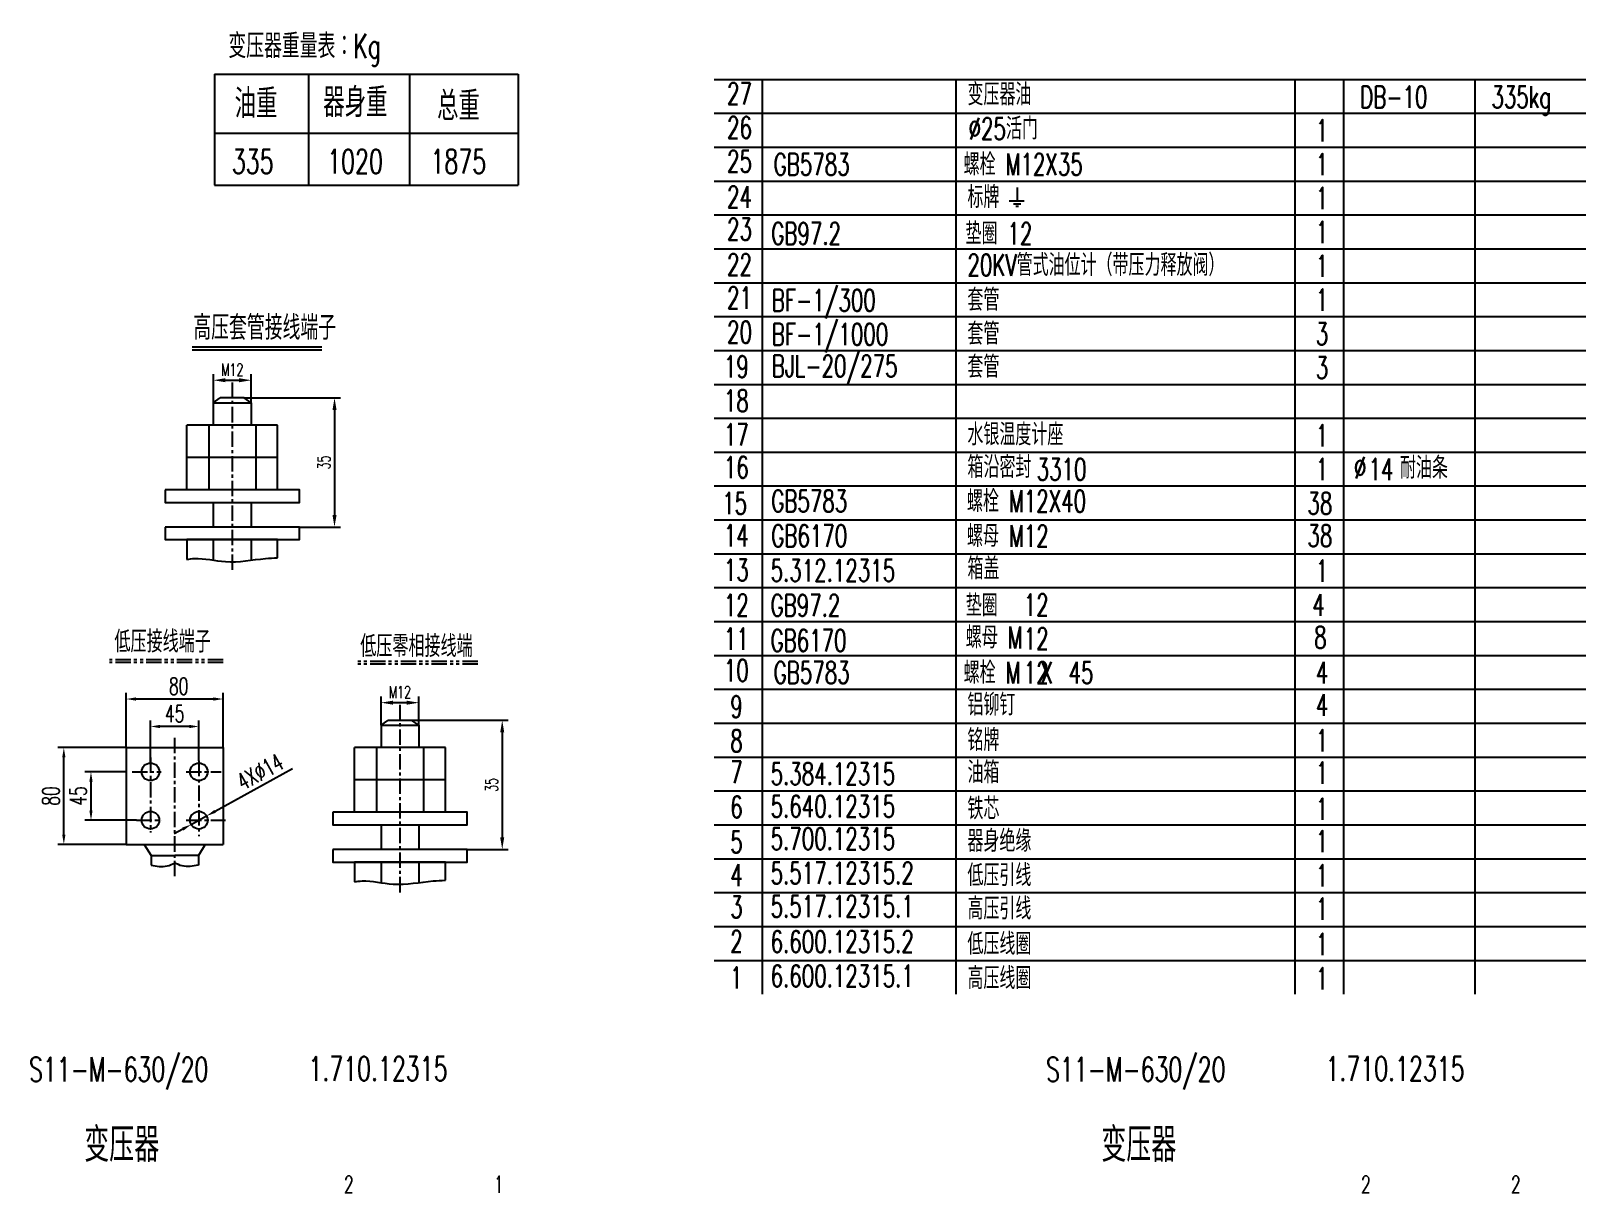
# Model space of a CAD drawing. Extents: x 54230 to 54821, y 1019 to 1300.
# Drawn here: x 54499.6 to 54820.6, y 1027.7 to 1267.7 of the extents above; entities that cross this region are included whole.
import ezdxf

# ---------------------------------------------------------------- set-up
doc = ezdxf.new("R2010")
doc.units = 0
doc.header["$LTSCALE"] = 0.1
doc.linetypes.add('CENTER', pattern=[50.8, 31.75, -6.35, 6.35, -6.35])
doc.linetypes.add('PHANTOM', pattern=[63.5, 31.75, -6.35, 6.35, -6.35, 6.35, -6.35])
doc.layers.get('0').update_dxf_attribs({"linetype": 'CONTINUOUS'})
doc.layers.get('DEFPOINTS').update_dxf_attribs({"linetype": 'CONTINUOUS'})
for name, color, linetype in [('1', 1, 'CENTER'), ('2', 3, 'CONTINUOUS'), ('3', 6, 'PHANTOM')]:
    doc.layers.add(name, color=color, linetype=linetype)
doc.styles.get("Standard").update_dxf_attribs({"font": 'romans.shx', "width": 0.67, "bigfont": 'intecad.shx'})
doc.dimstyles.get("Standard").update_dxf_attribs({"dimtxt": 3.5, "dimasz": 2.5, "dimexe": 1, "dimexo": 0.2, "dimgap": 0.9, "dimtad": 1, "dimdec": 0, "dimzin": 0, "dimdsep": 46, "dimtxsty": 'Standard', "dimcen": 0, "dimadec": 0, "dimazin": 0, "dimtfac": 1, "dimtdec": 0, "dimtmove": 0, "dimatfit": 3, "dimfxl": 0, "dimtolj": 1, "dimtzin": 0, "dimarcsym": 0})

# ---------------------------------------------------------------- blocks, each defined once
blk = doc.blocks.new('*D311')
at = {"layer": '2', "lineweight": -2, "transparency": 16777216}
for p, q in [((54543.61, 1191.92), (54563.49, 1191.92)), ((54562.24, 1189.42), (54562.24, 1167.74)), ((54555, 1165.24), (54563.49, 1165.24))]:
    blk.add_line(p, q, dxfattribs=at)
at = {"layer": '2', "transparency": 16777216}
for points in [[(54561.82, 1189.42), (54562.66, 1189.42), (54562.24, 1191.92)], [(54561.82, 1167.74), (54562.66, 1167.74), (54562.24, 1165.24)]]:
    blk.add_solid(points, dxfattribs=at)
at = {"layer": 'DEFPOINTS', "color": 0, "transparency": 16777216}
for p in [(54543.61, 1191.92), (54555, 1165.24), (54562.24, 1165.24)]:
    blk.add_point(p, dxfattribs=at)
at = {"layer": '2', "transparency": 16777216, "insert": (54560.07, 1178.58), "char_height": 2.5, "attachment_point": 5, "rotation": 90}
blk.add_mtext('\\A1;35', dxfattribs=at)
blk = doc.blocks.new('*D312')
at = {"layer": '2', "lineweight": -2, "transparency": 16777216}
for p, q in [((54537.22, 1190.92), (54537.22, 1196.82)), ((54539.72, 1195.57), (54542.54, 1195.57)), ((54545.04, 1190.92), (54545.04, 1196.82))]:
    blk.add_line(p, q, dxfattribs=at)
at = {"layer": '2', "transparency": 16777216}
for points in [[(54539.72, 1195.98), (54539.72, 1195.15), (54537.22, 1195.57)], [(54542.54, 1195.98), (54542.54, 1195.15), (54545.04, 1195.57)]]:
    blk.add_solid(points, dxfattribs=at)
at = {"layer": 'DEFPOINTS', "color": 0, "transparency": 16777216}
for p in [(54545.04, 1195.57), (54537.22, 1190.92), (54545.04, 1190.92)]:
    blk.add_point(p, dxfattribs=at)
at = {"layer": '2', "transparency": 16777216, "insert": (54541.13, 1197.74), "char_height": 2.5, "attachment_point": 5}
blk.add_mtext('\\A1;M12', dxfattribs=at)
blk = doc.blocks.new('*D403')
at = {"layer": '2', "lineweight": -2, "transparency": 16777216}
for p, q in [((54578.23, 1125.31), (54598.12, 1125.31)), ((54596.87, 1122.81), (54596.87, 1101.13)), ((54589.62, 1098.63), (54598.12, 1098.63))]:
    blk.add_line(p, q, dxfattribs=at)
at = {"layer": '2', "transparency": 16777216}
for points in [[(54596.45, 1122.81), (54597.28, 1122.81), (54596.87, 1125.31)], [(54596.45, 1101.13), (54597.28, 1101.13), (54596.87, 1098.63)]]:
    blk.add_solid(points, dxfattribs=at)
at = {"layer": 'DEFPOINTS', "color": 0, "transparency": 16777216}
for p in [(54578.23, 1125.31), (54589.62, 1098.63), (54596.87, 1098.63)]:
    blk.add_point(p, dxfattribs=at)
at = {"layer": '2', "transparency": 16777216, "insert": (54594.69, 1111.97), "char_height": 2.5, "attachment_point": 5, "rotation": 90}
blk.add_mtext('\\A1;35', dxfattribs=at)
blk = doc.blocks.new('*D404')
at = {"layer": '2', "lineweight": -2, "transparency": 16777216}
for p, q in [((54571.84, 1124.3), (54571.84, 1130.21)), ((54579.66, 1124.3), (54579.66, 1130.21)), ((54574.34, 1128.96), (54577.16, 1128.96))]:
    blk.add_line(p, q, dxfattribs=at)
at = {"layer": '2', "transparency": 16777216}
for points in [[(54574.34, 1129.37), (54574.34, 1128.54), (54571.84, 1128.96)], [(54577.16, 1129.37), (54577.16, 1128.54), (54579.66, 1128.96)]]:
    blk.add_solid(points, dxfattribs=at)
at = {"layer": 'DEFPOINTS', "color": 0, "transparency": 16777216}
for p in [(54579.66, 1128.96), (54571.84, 1124.3), (54579.66, 1124.3)]:
    blk.add_point(p, dxfattribs=at)
at = {"layer": '2', "transparency": 16777216, "insert": (54575.75, 1131.13), "char_height": 2.5, "attachment_point": 5}
blk.add_mtext('\\A1;M12', dxfattribs=at)
blk = doc.blocks.new('*D317')
at = {"layer": '2', "lineweight": -2, "transparency": 16777216}
for p, q in [((54519.24, 1119.67), (54505.1, 1119.67)), ((54506.35, 1101.67), (54506.35, 1117.67)), ((54519.24, 1099.67), (54505.1, 1099.67))]:
    blk.add_line(p, q, dxfattribs=at)
at = {"layer": '2', "transparency": 16777216}
for points in [[(54506.02, 1117.67), (54506.68, 1117.67), (54506.35, 1119.67)], [(54506.02, 1101.67), (54506.68, 1101.67), (54506.35, 1099.67)]]:
    blk.add_solid(points, dxfattribs=at)
at = {"layer": 'DEFPOINTS', "color": 0, "transparency": 16777216}
for p in [(54506.35, 1119.67), (54519.24, 1119.67), (54519.24, 1099.67)]:
    blk.add_point(p, dxfattribs=at)
at = {"layer": '2', "transparency": 16777216, "insert": (54503.7, 1109.67), "char_height": 3.5, "attachment_point": 5, "rotation": 90}
blk.add_mtext('\\A1;80', dxfattribs=at)
blk = doc.blocks.new('*D318')
at = {"layer": '2', "lineweight": -2, "transparency": 16777216}
for p, q in [((54519.24, 1114.67), (54510.71, 1114.67)), ((54511.96, 1112.67), (54511.96, 1106.67)), ((54521.36, 1104.67), (54510.71, 1104.67))]:
    blk.add_line(p, q, dxfattribs=at)
at = {"layer": '2', "transparency": 16777216}
for points in [[(54511.62, 1112.67), (54512.29, 1112.67), (54511.96, 1114.67)], [(54511.62, 1106.67), (54512.29, 1106.67), (54511.96, 1104.67)]]:
    blk.add_solid(points, dxfattribs=at)
at = {"layer": 'DEFPOINTS', "color": 0, "transparency": 16777216}
for p in [(54519.24, 1114.67), (54511.96, 1104.67), (54521.36, 1104.67)]:
    blk.add_point(p, dxfattribs=at)
at = {"layer": '2', "transparency": 16777216, "insert": (54509.31, 1109.67), "char_height": 3.5, "attachment_point": 5, "rotation": 90}
blk.add_mtext('\\A1;45', dxfattribs=at)
blk = doc.blocks.new('*D319')
at = {"layer": '2', "color": 0, "lineweight": -2, "transparency": 16777216}
for p, q in [((54553.57, 1115.3), (54537.58, 1106.51)), ((54532.65, 1103.8), (54535.83, 1105.55)), ((54530.9, 1102.83), (54529.15, 1101.87))]:
    blk.add_line(p, q, dxfattribs=at)
at = {"layer": '2', "color": 0, "transparency": 16777216}
for points in [[(54537.42, 1106.8), (54537.74, 1106.22), (54535.83, 1105.55)], [(54530.74, 1103.13), (54531.06, 1102.54), (54532.65, 1103.8)]]:
    blk.add_solid(points, dxfattribs=at)
at = {"layer": 'DEFPOINTS', "color": 0, "transparency": 16777216}
for p in [(54535.83, 1105.55), (54532.65, 1103.8)]:
    blk.add_point(p, dxfattribs=at)
at = {"layer": '2', "color": 0, "transparency": 16777216, "insert": (54546.87, 1114.67), "char_height": 3.5, "attachment_point": 5, "rotation": 28.8078}
blk.add_mtext('\\A1;4X%%c14', dxfattribs=at)
blk = doc.blocks.new('*D320')
at = {"layer": '2', "lineweight": -2, "transparency": 16777216}
for p, q in [((54519.24, 1119.67), (54519.24, 1130.96)), ((54539.24, 1119.67), (54539.24, 1130.96)), ((54537.24, 1129.71), (54521.24, 1129.71))]:
    blk.add_line(p, q, dxfattribs=at)
at = {"layer": '2', "transparency": 16777216}
for points in [[(54521.24, 1130.05), (54521.24, 1129.38), (54519.24, 1129.71)], [(54537.24, 1130.05), (54537.24, 1129.38), (54539.24, 1129.71)]]:
    blk.add_solid(points, dxfattribs=at)
at = {"layer": 'DEFPOINTS', "color": 0, "transparency": 16777216}
for p in [(54519.24, 1129.71), (54519.24, 1119.67), (54539.24, 1119.67)]:
    blk.add_point(p, dxfattribs=at)
at = {"layer": '2', "transparency": 16777216, "insert": (54530.07, 1132.36), "char_height": 3.5, "attachment_point": 5}
blk.add_mtext('\\A1;80', dxfattribs=at)
blk = doc.blocks.new('*D321')
at = {"layer": '2', "lineweight": -2, "transparency": 16777216}
for p, q in [((54524.24, 1116.48), (54524.24, 1125.29)), ((54532.24, 1124.04), (54526.24, 1124.04)), ((54534.24, 1116.93), (54534.24, 1125.29))]:
    blk.add_line(p, q, dxfattribs=at)
at = {"layer": '2', "transparency": 16777216}
for points in [[(54526.24, 1124.37), (54526.24, 1123.7), (54524.24, 1124.04)], [(54532.24, 1124.37), (54532.24, 1123.7), (54534.24, 1124.04)]]:
    blk.add_solid(points, dxfattribs=at)
at = {"layer": 'DEFPOINTS', "color": 0, "transparency": 16777216}
for p in [(54524.24, 1124.04), (54524.24, 1116.48), (54534.24, 1116.93)]:
    blk.add_point(p, dxfattribs=at)
at = {"layer": '2', "transparency": 16777216, "insert": (54529.24, 1126.69), "char_height": 3.5, "attachment_point": 5}
blk.add_mtext('\\A1;45', dxfattribs=at)

msp = doc.modelspace()

# ---------------------------------------------------------------- linework, layer by layer
for p, q in [((54537.441, 1258.789), (54537.441, 1235.873)), ((54537.441, 1258.789), (54600.194, 1258.789)), ((54556.868, 1258.789), (54556.868, 1235.873)), ((54577.7, 1258.789), (54577.7, 1235.873)), ((54600.194, 1258.789), (54600.194, 1235.873)), ((54537.441, 1246.614), (54600.194, 1246.614)), ((54537.441, 1235.873), (54600.194, 1235.873)), ((54703.173, 1235.397), (54703.173, 1232.62)), ((54701.544, 1232.62), (54704.637, 1232.62)), ((54537.219, 1190.915), (54538.649, 1191.921)), ((54543.608, 1191.921), (54538.649, 1191.921)), ((54545.038, 1190.915), (54543.608, 1191.921)), ((54537.219, 1190.915), (54537.219, 1186.279)), ((54537.219, 1190.915), (54545.038, 1190.915)), ((54545.038, 1190.915), (54545.038, 1186.279)), ((54550.501, 1186.279), (54531.756, 1186.279)), ((54531.756, 1178.904), (54531.756, 1186.279)), ((54536.285, 1186.279), (54536.285, 1172.923)), ((54546.001, 1186.279), (54546.001, 1172.923)), ((54550.501, 1178.904), (54550.501, 1186.279)), ((54550.501, 1179.638), (54531.756, 1179.638)), ((54531.756, 1172.923), (54531.756, 1178.904)), ((54550.501, 1172.923), (54550.501, 1178.904)), ((54537.219, 1170.337), (54537.219, 1165.236)), ((54545.038, 1170.337), (54545.038, 1165.236)), ((54550.501, 1162.65), (54531.756, 1162.65)), ((54550.501, 1162.65), (54531.756, 1162.65)), ((54531.756, 1162.65), (54531.756, 1158.553)), ((54533.55, 1162.65), (54548.707, 1162.65)), ((54533.55, 1162.65), (54548.707, 1162.65)), ((54537.219, 1162.65), (54537.219, 1158.392)), ((54545.038, 1162.65), (54545.038, 1158.4)), ((54550.501, 1158.872), (54550.501, 1162.65)), ((54571.844, 1124.304), (54573.273, 1125.309)), ((54571.844, 1124.304), (54571.844, 1119.668)), ((54571.844, 1124.304), (54579.662, 1124.304)), ((54578.232, 1125.309), (54573.273, 1125.309)), ((54579.662, 1124.304), (54578.232, 1125.309)), ((54579.662, 1124.304), (54579.662, 1119.668)), ((54519.242, 1119.672), (54519.242, 1099.672)), ((54519.242, 1119.672), (54539.242, 1119.672)), ((54539.242, 1119.672), (54539.242, 1099.672)), ((54585.126, 1119.668), (54566.38, 1119.668)), ((54566.38, 1112.292), (54566.38, 1119.668)), ((54570.909, 1119.668), (54570.909, 1106.312)), ((54580.625, 1119.668), (54580.625, 1106.312)), ((54585.126, 1112.292), (54585.126, 1119.668)), ((54585.126, 1113.026), (54566.38, 1113.026)), ((54566.38, 1106.312), (54566.38, 1112.292)), ((54585.126, 1106.312), (54585.126, 1112.292)), ((54571.844, 1103.725), (54571.844, 1098.625)), ((54579.662, 1103.725), (54579.662, 1098.625)), ((54519.242, 1099.672), (54539.242, 1099.672)), ((54522.949, 1099.672), (54524.361, 1097.354)), ((54535.536, 1099.672), (54534.123, 1097.354)), ((54524.361, 1097.354), (54529.242, 1097.354)), ((54524.361, 1097.354), (54524.361, 1095.415)), ((54534.123, 1097.354), (54529.242, 1097.354)), ((54534.123, 1097.354), (54534.123, 1095.415)), ((54585.126, 1096.039), (54566.38, 1096.039)), ((54585.126, 1096.039), (54566.38, 1096.039)), ((54566.38, 1096.039), (54566.38, 1091.941)), ((54568.175, 1096.039), (54583.331, 1096.039)), ((54568.175, 1096.039), (54583.331, 1096.039)), ((54571.844, 1096.039), (54571.844, 1091.781)), ((54579.662, 1096.039), (54579.662, 1091.789)), ((54585.126, 1092.26), (54585.126, 1096.039))]:
    msp.add_line(p, q)
for points in [[(54527.258, 1172.923), (54527.258, 1170.337), (54554.999, 1170.337), (54554.999, 1172.923)], [(54527.258, 1165.236), (54527.258, 1162.65), (54554.999, 1162.65), (54554.999, 1165.236)], [(54561.883, 1106.312), (54561.883, 1103.725), (54589.623, 1103.725), (54589.623, 1106.312)], [(54561.883, 1098.625), (54561.883, 1096.039), (54589.623, 1096.039), (54589.623, 1098.625)]]:
    msp.add_lwpolyline(points, close=True)
for centre in [(54524.242, 1114.672), (54534.242, 1114.672), (54524.242, 1104.672), (54534.242, 1104.672)]:
    msp.add_circle(centre, 1.812)
for points in [[(54524.361, 1095.415), (54525.49, 1095.192), (54527.149, 1094.864), (54528.74, 1095.601), (54529.242, 1095.817)], [(54534.123, 1095.415), (54532.995, 1095.192), (54531.335, 1094.864), (54529.745, 1095.601), (54529.242, 1095.817)]]:
    msp.add_open_spline(points, degree=3, knots=[0, 0, 0, 0, 13.4366632, 19.7518884, 19.7518884, 19.7518884, 19.7518884])
at = {"layer": '1'}
for p, q in [((54541.128, 1195.119), (54541.128, 1155.794)), ((54575.753, 1128.507), (54575.753, 1089.183)), ((54529.242, 1093.095), (54529.242, 1122.088)), ((54524.242, 1117.634), (54524.242, 1102.116)), ((54520.477, 1114.672), (54526.48, 1114.672)), ((54531.6, 1114.672), (54538.838, 1114.672)), ((54534.242, 1116.929), (54534.242, 1101.41)), ((54521.36, 1104.672), (54526.48, 1104.672)), ((54531.6, 1104.672), (54539.721, 1104.672))]:
    msp.add_line(p, q, dxfattribs=at)
at = {"layer": '2', "color": 3}
for p, q in [((54640.622, 1257.72), (54820.622, 1257.72)), ((54650.622, 1068.72), (54650.622, 1257.72)), ((54690.622, 1068.72), (54690.622, 1257.72)), ((54760.622, 1068.72), (54760.622, 1257.72)), ((54770.622, 1068.72), (54770.622, 1257.72)), ((54797.727, 1068.72), (54797.727, 1257.72)), ((54640.622, 1250.72), (54820.622, 1250.72)), ((54640.622, 1243.72), (54820.622, 1243.72)), ((54640.622, 1236.72), (54820.622, 1236.72)), ((54640.622, 1229.72), (54820.622, 1229.72)), ((54702.406, 1232.012), (54703.978, 1232.012)), ((54702.912, 1231.521), (54703.435, 1231.521)), ((54640.622, 1222.72), (54820.622, 1222.72)), ((54640.622, 1215.72), (54820.622, 1215.72)), ((54640.622, 1208.72), (54820.622, 1208.72)), ((54640.622, 1201.72), (54820.622, 1201.72)), ((54640.622, 1194.72), (54820.622, 1194.72)), ((54640.622, 1187.72), (54820.622, 1187.72)), ((54640.622, 1180.72), (54820.622, 1180.72)), ((54640.622, 1173.72), (54820.622, 1173.72)), ((54640.622, 1166.72), (54820.622, 1166.72)), ((54640.622, 1159.72), (54820.622, 1159.72)), ((54640.622, 1152.72), (54820.622, 1152.72)), ((54640.622, 1145.72), (54820.622, 1145.72)), ((54640.622, 1138.72), (54820.622, 1138.72)), ((54640.622, 1131.72), (54820.622, 1131.72)), ((54640.622, 1124.72), (54820.622, 1124.72)), ((54640.622, 1117.72), (54820.622, 1117.72)), ((54640.622, 1110.72), (54820.622, 1110.72)), ((54640.622, 1103.72), (54820.622, 1103.72)), ((54640.622, 1096.72), (54820.622, 1096.72)), ((54640.622, 1089.72), (54820.622, 1089.72)), ((54640.622, 1082.72), (54820.622, 1082.72)), ((54640.622, 1075.72), (54820.622, 1075.72))]:
    msp.add_line(p, q, dxfattribs=at)
at = {"layer": '2'}
for p, q in [((54532.829, 1202.457), (54559.64, 1202.457)), ((54532.829, 1201.857), (54559.64, 1201.857))]:
    msp.add_line(p, q, dxfattribs=at)
for points in [[(54531.756, 1158.553), (54532.269, 1158.652), (54534.869, 1158.982), (54540.348, 1157.451), (54546.062, 1158.679), (54549.66, 1158.855), (54550.501, 1158.872)], [(54566.38, 1091.941), (54566.893, 1092.041), (54569.494, 1092.371), (54574.973, 1090.839), (54580.686, 1092.068), (54584.284, 1092.243), (54585.126, 1092.26)]]:
    msp.add_open_spline(points, degree=3, knots=[6.0359755, 6.0359755, 6.0359755, 6.0359755, 7.6319418, 14.0784067, 22.3654739, 24.8920815, 24.8920815, 24.8920815, 24.8920815], dxfattribs=at)
at = {"layer": '3'}
for p, q in [((54539.225, 1137.814), (54515.793, 1137.814)), ((54539.225, 1137.231), (54515.793, 1137.231)), ((54591.808, 1137.495), (54566.662, 1137.495)), ((54591.808, 1136.912), (54566.662, 1136.912))]:
    msp.add_line(p, q, dxfattribs=at)

# ---------------------------------------------------------------- texts
at = {"width": 0.67}
for p in [(54510.566, 1034.119), (54720.566, 1034.119)]:
    msp.add_text('变压器', height=7, dxfattribs=at).set_placement(p)
at = {"layer": '2', "width": 0.67}
for s, height, p in [('变压器重量表：Kg', 5, (54540.32, 1262.121)), ('油重', 6, (54541.616, 1249.712)), ('器身重', 6, (54559.906, 1249.951)), ('总重', 6, (54583.419, 1249.234)), ('335', 5, (54541.049, 1238.254)), ('1020', 5, (54560.745, 1238.254)), ('1875', 5, (54582.059, 1238.254)), ('高压套管接线端子', 5, (54533.089, 1203.938)), ('低压接线端子', 4.5, (54516.806, 1139.325)), ('低压零相接线端', 4.5, (54567.551, 1138.391)), ('S11-M-630/20', 5, (54499.161, 1050.707)), ('S11-M-630/20', 5, (54709.161, 1050.707)), ('1.710.12315', 5, (54556.864, 1050.854)), ('1.710.12315', 5, (54766.864, 1050.854)), ('2', 3.5, (54564.192, 1027.683)), ('1', 3.5, (54595.141, 1027.683)), ('2', 3.5, (54774.192, 1027.683)), ('2', 3.5, (54805.141, 1027.683))]:
    msp.add_text(s, height=height, dxfattribs=at).set_placement(p)
at = {"layer": '2', "color": 3, "width": 0.666667}
for s, p in [('27', (54643.294, 1252.516)), ('变压器油', (54692.931, 1252.356)), ('DB-10', (54774.014, 1251.842)), ('335kg', (54801.119, 1251.842)), ('26', (54643.294, 1245.516)), ('%%C25活门', (54693.158, 1245.297)), ('1', (54764.852, 1244.9)), ('25', (54643.294, 1238.516)), ('GB5783', (54652.924, 1237.932)), ('螺栓 M12X35', (54692.137, 1237.911)), ('1', (54764.852, 1237.9)), ('标牌', (54692.931, 1231.15)), ('24', (54643.294, 1231.178)), ('1', (54764.852, 1230.9)), ('23', (54643.294, 1224.516)), ('GB97.2', (54652.416, 1223.63)), ('垫圈 12', (54692.534, 1223.618)), ('1', (54764.852, 1223.9)), ('22', (54643.294, 1217.178)), ('20KV管式油位计（带压力释放阀）', (54692.931, 1217.119)), ('1', (54764.852, 1216.9)), ('21', (54643.294, 1210.338)), ('BF-1/300', (54652.527, 1209.82)), ('套管', (54692.931, 1209.944)), ('1', (54764.852, 1209.9)), ('20', (54643.294, 1203.249)), ('BF-1/1000', (54652.527, 1202.82)), ('套管', (54692.931, 1202.944)), ('3', (54764.852, 1202.9)), ('BJL-20/275', (54652.527, 1196.242)), ('套管', (54692.931, 1196.119)), ('19', (54642.641, 1196.112)), ('3', (54764.852, 1195.9)), ('18', (54642.641, 1189.076)), ('17', (54642.641, 1182.089)), ('水银温度计座', (54692.931, 1182.119)), ('1', (54764.852, 1181.9)), ('16', (54642.641, 1175.305)), ('箱沿密封 ', (54692.931, 1175.386)), ('3310', (54707.221, 1174.911)), ('1', (54764.852, 1174.9)), ('%%C   耐油条', (54772.731, 1175.236)), ('14', (54775.735, 1174.9)), ('15', (54642.286, 1167.903)), ('GB5783', (54652.421, 1168.355)), ('螺栓 M12X40', (54692.827, 1168.335)), ('38', (54763.117, 1167.9)), ('14', (54642.641, 1161.233)), ('GB6170', (54652.421, 1161.174)), ('螺母 M12', (54692.827, 1161.153)), ('38', (54763.117, 1161.219)), ('箱盖', (54692.931, 1154.426)), ('13', (54642.641, 1154.094)), ('5.312.12315', (54652.287, 1154.019)), ('1', (54764.852, 1153.9)), ('12', (54642.641, 1146.854)), ('GB97.2', (54652.273, 1146.81)), ('垫圈 ', (54692.586, 1146.789)), ('12', (54704.558, 1146.911)), ('4', (54764.161, 1146.9)), ('11', (54642.641, 1139.904)), ('GB6170', (54652.273, 1139.554)), ('螺母 M', (54692.586, 1140.182)), ('12', (54704.558, 1139.911)), ('8', (54764.512, 1140.219)), ('10', (54642.641, 1133.362)), ('GB5783', (54652.924, 1132.932)), ('螺栓 M  X', (54692.137, 1132.911)), ('12', (54704.558, 1132.911)), ('45', (54713.806, 1132.911)), ('4', (54764.852, 1132.9)), ('9', (54643.95, 1125.865)), ('铝铆钉', (54692.931, 1126.284)), ('4', (54764.852, 1126.219)), ('铭牌', (54692.931, 1118.995)), ('8', (54643.95, 1118.826)), ('1', (54764.852, 1118.9)), ('油箱', (54692.931, 1112.314)), ('7', (54643.95, 1112.351)), ('5.384.12315', (54652.287, 1112.019)), ('1', (54764.852, 1112.219)), ('6', (54643.95, 1105.147)), ('5.640.12315', (54652.287, 1105.273)), ('铁芯', (54692.931, 1104.823)), ('1', (54764.852, 1104.728)), ('5', (54643.95, 1097.923)), ('5.700.12315', (54652.287, 1098.591)), ('器身绝缘', (54692.931, 1098.142)), ('1', (54764.852, 1098.046)), ('4', (54643.95, 1091.078)), ('5.517.12315.2', (54652.287, 1091.505)), ('低压引线', (54692.931, 1091.055)), ('1', (54764.852, 1090.96)), ('3', (54643.95, 1084.479)), ('5.517.12315.1', (54652.287, 1084.621)), ('高压引线', (54692.931, 1084.172)), ('1', (54764.852, 1084.076)), ('2', (54643.95, 1077.417)), ('6.600.12315.2', (54652.287, 1077.333)), ('低压线圈', (54692.931, 1076.883)), ('1', (54764.852, 1076.788)), ('1', (54643.885, 1069.885)), ('6.600.12315.1', (54652.287, 1070.246)), ('高压线圈', (54692.931, 1069.797)), ('1', (54764.852, 1069.701))]:
    msp.add_text(s, height=4.5, dxfattribs=at).set_placement(p)

# ---------------------------------------------------------------- dimensions: what is measured, and where the dimension line sits
at = {"layer": '2'}
for base, p1, p2, text, override, picture, middle in [((54545.038, 1195.568), (54537.219, 1190.915), (54545.038, 1190.915), 'M12', {"dimtxt": 2.5, "dimasz": 2.5, "dimexe": 1.25, "dimexo": 0, "dimgap": 0.925, "dimtad": 1, "dimtih": 0, "dimtoh": 0, "dimdec": 0, "dimlfac": 3, "dimzin": 8, "dimcen": 0, "dimclrd": 256, "dimclre": 256, "dimclrt": 256, "dimtdec": 1, "dimtofl": 1}, '*D312', (54541.128, 1197.743)), ((54579.662, 1128.956), (54571.844, 1124.304), (54579.662, 1124.304), 'M12', {"dimtxt": 2.5, "dimasz": 2.5, "dimexe": 1.25, "dimexo": 0, "dimgap": 0.925, "dimtad": 1, "dimtih": 0, "dimtoh": 0, "dimdec": 0, "dimlfac": 3, "dimzin": 8, "dimcen": 0, "dimclrd": 256, "dimclre": 256, "dimclrt": 256, "dimtdec": 1, "dimtofl": 1}, '*D404', (54575.753, 1131.131)), ((54524.242, 1124.036), (54534.242, 1116.929), (54524.242, 1116.484), '45', {"dimtxt": 3.5, "dimasz": 2, "dimexe": 1.25, "dimexo": 0, "dimgap": 0.9, "dimtad": 1, "dimtih": 0, "dimtoh": 0, "dimdec": 0, "dimlfac": 10, "dimzin": 8, "dimcen": 0, "dimclrd": 256, "dimclre": 256, "dimclrt": 256, "dimtdec": 1, "dimtofl": 1}, '*D321', (54529.242, 1126.686))]:
    dim = msp.add_linear_dim(base=base, p1=p1, p2=p2, text=text, dimstyle='Standard', override=override, dxfattribs=at)
    dim.commit()
    dim.dimension.update_dxf_attribs({"geometry": picture, "text_midpoint": middle})
for base, p1, p2, angle, text, override, picture, middle in [((54562.241, 1165.236), (54543.608, 1191.921), (54554.999, 1165.236), 90, '35', {"dimtxt": 2.5, "dimasz": 2.5, "dimexe": 1.25, "dimexo": 0, "dimgap": 0.925, "dimtad": 1, "dimtih": 0, "dimtoh": 0, "dimdec": 0, "dimlfac": 3, "dimzin": 8, "dimcen": 0, "dimclrd": 256, "dimclre": 256, "dimclrt": 256, "dimtdec": 1, "dimtofl": 1}, '*D311', (54560.066, 1178.578)), ((54596.866, 1098.625), (54578.232, 1125.309), (54589.623, 1098.625), 90, '35', {"dimtxt": 2.5, "dimasz": 2.5, "dimexe": 1.25, "dimexo": 0, "dimgap": 0.925, "dimtad": 1, "dimtih": 0, "dimtoh": 0, "dimdec": 0, "dimlfac": 3, "dimzin": 8, "dimcen": 0, "dimclrd": 256, "dimclre": 256, "dimclrt": 256, "dimtdec": 1, "dimtofl": 1}, '*D403', (54594.691, 1111.967)), ((54506.35, 1119.672), (54519.242, 1099.672), (54519.242, 1119.672), 90, '80', {"dimtxt": 3.5, "dimasz": 2, "dimexe": 1.25, "dimexo": 0, "dimgap": 0.9, "dimtad": 1, "dimtih": 0, "dimtoh": 0, "dimdec": 0, "dimlfac": 10, "dimzin": 8, "dimcen": 0, "dimclrd": 256, "dimclre": 256, "dimclrt": 256, "dimtdec": 1, "dimtofl": 1}, '*D317', (54503.7, 1109.672)), ((54511.957, 1104.672), (54519.242, 1114.672), (54521.36, 1104.672), 270, '45', {"dimtxt": 3.5, "dimasz": 2, "dimexe": 1.25, "dimexo": 0, "dimgap": 0.9, "dimtad": 1, "dimtih": 0, "dimtoh": 0, "dimdec": 0, "dimlfac": 10, "dimzin": 8, "dimcen": 0, "dimclrd": 256, "dimclre": 256, "dimclrt": 256, "dimtdec": 1, "dimtofl": 1}, '*D318', (54509.307, 1109.672))]:
    dim = msp.add_linear_dim(base=base, p1=p1, p2=p2, angle=angle, text=text, dimstyle='Standard', override=override, dxfattribs=at)
    dim.commit()
    dim.dimension.update_dxf_attribs({"geometry": picture, "text_midpoint": middle})
dim = msp.add_linear_dim(base=(54519.242, 1129.712), p1=(54539.242, 1119.672), p2=(54519.242, 1119.672), text='80', dimstyle='Standard', override={"dimtxt": 3.5, "dimasz": 2, "dimexe": 1.25, "dimexo": 0, "dimgap": 0.9, "dimtad": 1, "dimtih": 0, "dimtoh": 0, "dimdec": 0, "dimlfac": 10, "dimzin": 8, "dimcen": 0, "dimclrd": 256, "dimclre": 256, "dimclrt": 256, "dimtdec": 1, "dimtofl": 1}, dxfattribs=at)
dim.commit()
dim.dimension.update_dxf_attribs({"geometry": '*D320', "text_midpoint": (54530.067, 1129.712), "dimtype": 160})
dim = msp.add_diameter_dim_2p(p1=(54532.654, 1103.798), p2=(54535.83, 1105.545), text='4X%%c14', dimstyle='Standard', override={"dimtxt": 3.5, "dimasz": 2, "dimexe": 2, "dimexo": 0, "dimgap": 0.925, "dimtad": 1, "dimtih": 0, "dimdec": 0, "dimlfac": 16, "dimtdec": 0, "dimtofl": 1}, dxfattribs=at)
dim.commit()
dim.dimension.update_dxf_attribs({"geometry": '*D319', "text_midpoint": (54548.16, 1112.326), "dimtype": 163})

doc.saveas('drawing.dxf')
